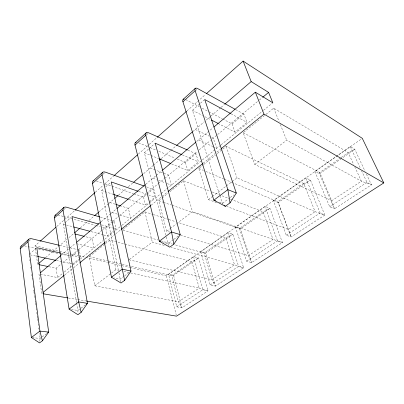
<?xml version="1.0" encoding="UTF-8"?>
<svg xmlns="http://www.w3.org/2000/svg" width="404" height="404" viewBox="0 0 404 404"><rect width="100%" height="100%" fill="white"/><g stroke="black" fill="none" stroke-linecap="round" stroke-linejoin="round"><path stroke-width="0.3" stroke-dasharray="2.02 1.52" d="M39.764 341.239L40.137 338.456L39.476 333.487M28.856 241.193L30.674 239.552M63.782 209.646L65.584 208.02M103.045 174.185L104.868 172.538M146.455 134.971L148.324 133.285M195.905 90.309L196.839 89.466M37.633 264.408L35.037 245.799L39.759 241.612M56.742 226.533L74.669 210.615M95.43 192.188L104.394 184.229M104.863 183.81L113.827 175.851M138.36 154.07L148.743 144.859M149.212 144.44L156.762 137.739M186.956 110.933L205.358 94.597M29.441 254.172L35.875 248.495M76.553 302.389L63.383 224.22L71.134 217.377M118.433 270.458L101.616 190.481L103.914 188.451M105.757 186.825L110.817 182.361M165.797 235.118L144.354 152.762L148.596 149.015M149.066 148.601L154.727 143.607M223.205 204.222L222.357 203.379L192.445 110.317L204.232 99.919M45.682 257.525L52.308 251.849M52.778 251.445L57.984 246.985M58.459 246.581L66.978 239.289M68.872 237.668L73.604 233.618M80.295 227.886L88.42 220.932M88.9 220.523L94.157 216.019M98.94 211.928L108.499 203.742M108.979 203.333L114.201 198.859M118.473 195.203L126.538 188.299M128.437 186.673L133.179 182.613M143.617 173.68L153.131 165.534M153.611 165.125L158.878 160.615M161.272 158.565L170.372 150.773M170.852 150.364L176.119 145.854M192.88 131.502L204.353 121.68M206.262 120.044L210.565 116.362M211.04 115.953L220.599 107.777M221.074 107.368L224.417 104.505M61.453 255.065L69.589 248.233M70.069 247.829L75.331 243.41M101.111 221.751L110.661 213.731M111.14 213.332L116.418 208.893M145.733 184.274L155.823 175.796M156.303 175.392L162.07 170.549M196.667 141.486L213.019 127.755M48.712 266.68L56.095 268.195L60.898 264.226M62.822 262.635L70.028 256.671M71.947 255.086L78.194 249.919M78.674 249.521L102.283 229.987M102.767 229.588L112.448 221.579M112.928 221.18L119.22 215.973M119.705 215.574L146.324 193.556M146.803 193.157L157.939 183.946M158.418 183.547L164.226 178.74M164.711 178.341L197.253 151.419M199.197 149.813L210.373 140.567M212.317 138.961L217.17 134.946M217.655 134.542L258.893 100.429M259.378 100.025L262.287 97.622M71.553 256.479L77.391 251.657M77.881 251.253L79.341 250.051L80.699 257.646L79.315 258.772M102.732 227.391L105.757 228.235L111.479 223.513M111.953 223.119L114.337 221.15L116.019 228.922L113.61 230.876M133.956 193.804L143.506 197.066L146.354 194.713M146.829 194.319L153.005 189.224L155.065 197.162L148.829 202.232M177.3 159.085L185.38 162.489L195.945 153.762L198.465 161.863L187.779 170.554L170.988 163.671M222.69 118.993L232.088 123.922L243.92 114.15L246.99 122.392L235.017 132.133L218.776 123.806M72.846 264.034L78.851 259.151M103.742 234.997L107.358 235.966L113.13 231.27M128.876 199.485L145.47 204.964L148.349 202.626M41.698 293.536L38.966 273.952L57.545 277.538L62.403 273.594M64.347 272.018L72.599 265.317M73.084 264.923L79.886 259.403M80.371 259.009L102.778 240.819M104.737 239.229L121.382 225.715M121.872 225.321L149.091 203.227M149.571 202.833L160.711 193.789M161.196 193.395L220.594 145.177M221.079 144.784L263.06 110.706M263.549 110.307L272.826 102.778M64.761 274.922L73.099 268.19M73.594 267.791L79.482 263.039M105.484 242.052L115.302 234.128M115.791 233.734L120.7 229.775M151.121 205.222L167.806 191.754M203.136 163.241L214.913 153.737M216.872 152.151L220.801 148.985M176.75 306.813L202.848 289.734L208.025 290.87L181.982 307.767L176.75 306.813L168.478 274.205L193.561 256.591L198.667 257.974L208.025 290.87L199.222 288.092L178.427 301.803L94.728 285.779L89.279 256.621L104.904 244.046M105.393 243.652L109.787 240.117L191.875 261.625L198.667 257.974L173.634 275.407L171.73 275.68L130.81 266.221M122.882 229.573L144.879 211.868L152.692 214.362M170.321 232.27L166.721 231.189L158.732 200.717L161.645 198.369M162.13 197.98L167.958 193.289M169.897 191.723L183.497 180.78L209.868 191.067M216.685 202.672L208.413 199.576L198.793 168.468L203.197 164.918M203.687 164.524L215.433 155.07M217.392 153.495L222.291 149.551M222.776 149.157L226.205 146.399L303.752 183.588L315.145 211.686L324.856 215.069L291.127 236.956L286.229 235.184L273.397 200.525L305.707 177.836L310.429 180.164L324.856 215.069L320.114 213.014L305.707 177.836M366.418 174.119L371.453 184.835L334.391 208.883L331.75 200.738L254.757 164.433L243.178 132.734L265.453 114.802M265.938 114.413L273.685 108.176L348.192 152.586L353.742 164.6M94.728 285.779L111.009 273.432M111.504 273.059L115.943 269.69L118.392 270.236M129.502 259.413L152.328 242.102L165.024 245.607M166.721 231.189L169.69 228.937M170.185 228.563L176.134 224.053M176.629 223.68L192.481 211.656L282.426 242.597L251.601 262.6L246.551 261.141L235.461 227.164L265.054 206.383L269.943 208.353L282.426 242.597L277.498 240.895L265.054 206.383M208.413 199.576L211.928 196.91M212.428 196.531L225.977 186.254M226.477 185.875L237.017 177.886L315.145 211.686L288.173 229.462L226.73 206.439M254.757 164.433L286.699 140.213L361.408 181.194L371.453 184.835L366.968 182.361L361.661 170.993M46.672 333.608L40.137 338.456L32.638 337.648M85.456 304.858L77.911 310.454L71.463 309.469M124.154 276.174L120.246 279.073L114.393 277.851M124.644 275.811L128.558 272.912M173.387 239.683L168.019 243.657L163.383 242.36M173.871 239.319L178.265 236.062M229.826 197.844L222.357 203.379L218.392 201.884M230.32 197.475L233.81 194.89M200.611 251.642L227.811 232.542L232.825 234.194L243.632 267.766L215.347 286.118L210.191 284.931L200.611 251.642L205.702 253.081L232.825 234.194L226.043 237.794L204.197 253.03L174.503 244.662M340.567 157.908L319.716 172.452L319.514 173.841L334.391 208.883L329.699 206.742L314.832 171.427L335.881 156.646M336.396 156.282L350.258 146.551L354.757 149.303L365.09 171.301M130.174 267.574L166.392 275.861L362.287 138.335M341.077 157.555L348.192 152.586L354.757 149.303L319.514 173.841L314.832 171.427M210.191 284.931L238.562 266.372L243.632 267.766L234.542 264.812L171.069 247.278M246.551 261.141L277.498 240.895M286.229 235.184L320.114 213.014M329.699 206.742L366.968 182.361M68.412 298.016L77.114 299.475M77.735 299.576L85.81 300.935M30.204 254.843L36.905 256.288M56.398 260.489L72.235 263.903M123.902 271.453L130.027 272.806M130.638 272.937L199.222 288.092L191.875 261.625L171.73 275.68L178.427 301.803L181.982 307.767L173.634 275.407L168.478 274.205M24.462 245.854L27.517 246.541M28.129 246.682L36.082 248.475M38.526 249.026L59.322 253.717M59.933 253.858L70.331 256.202M61.186 253.217L70.942 255.434M71.553 255.57L79.482 257.368M35.037 245.799L58.974 251.278M59.59 251.419L69.412 253.667M70.023 253.808L78.002 255.631M78.618 255.772L85.37 257.318M85.981 257.459L107.464 262.373M108.08 262.514L129.563 267.433M89.279 256.621L108.211 260.999M108.822 261.141L121.649 264.105M122.26 264.246L130.199 266.079M59.747 245.405L79.341 250.051M129.002 259.787L211.948 279.704L234.542 264.812L226.043 237.794L177.947 222.427M76.533 243.703L93.965 247.97L92.122 238.39L84.956 236.542M63.383 224.22L65.796 224.861M66.397 225.023L73.023 226.79M91.092 231.618L103.141 234.84M57.913 214.948L63.362 216.463M63.968 216.63L95.465 225.376M96.071 225.543L100.308 226.72M101.561 224.861L113.605 228.245M114.211 228.417L116.019 228.922M122.998 230.139L158.141 240.047M161.171 240.9L172.079 243.976M100.409 217.089L114.337 221.15M180.532 235.33L248.399 255.681L251.601 262.6L240.456 228.881L171.786 205.202M112.095 212.529L117.493 214.165M119.892 214.893L130.684 218.165L128.416 208.368L121.261 206.106M109.933 202.515L115.297 204.217M153.293 214.554L168.327 219.357M168.928 219.549L175.538 221.66M101.616 190.481L112.878 194.198M96.359 180.967L102.924 183.209M105.308 184.022L133.36 193.602M158.732 200.717L162.883 202.141M163.479 202.348L171.19 205M235.461 227.164L240.456 228.881L269.943 208.353L263.196 211.878L239.426 228.457L248.399 255.681L273.038 239.441L263.196 211.878L230.381 199.071M138.496 191.41L146.187 194.082M148.556 194.905L155.065 197.162M146.526 186.901L153.005 189.224M152.939 178.22L156.393 179.517M158.696 180.381L165.034 182.76M167.337 183.628L171.367 185.143L168.584 175.139L155.984 170.225M212.211 191.981L228.038 198.157M150.258 167.993L155.414 170.003M144.354 152.762L158.828 158.691M273.397 200.525L278.255 202.566L291.127 236.956L277.785 201.702L232.482 182.638M138.638 142.799L147.869 146.687M150.177 147.662L155.949 150.091M158.833 151.308L174.993 158.116M198.793 168.468L203.439 170.422M205.762 171.397L223.766 178.972M224.346 179.219L231.901 182.396M182.31 154.894L198.465 161.863M187.895 150.197L195.945 153.762M198.586 139.875L212.726 146.495M213.292 146.758L216.685 148.349L213.287 138.153L211.6 137.34M195.273 129.452L209.348 136.254M192.445 110.317L202.53 115.483M204.772 116.63L210.373 119.503M243.178 132.734L319.716 172.452L331.75 200.738L361.408 181.194L354.803 166.887M185.648 99.576L199.47 106.823M202.232 108.272L208.312 111.459M208.868 111.746L222.134 118.705M231.063 113.771L246.99 122.392M235.678 109.595L243.92 114.15M169.008 245.667L168.019 243.657L165.953 235.729M350.258 146.551L360.6 168.715M273.685 108.176L279.129 121.574M280.31 124.488L286.699 140.213M232.088 123.922L235.017 132.133M226.205 146.399L237.017 177.886M227.811 232.542L238.562 266.372M185.38 162.489L187.779 170.554M183.497 180.78L192.481 211.656M193.561 256.591L202.848 289.734M166.392 275.861L176.215 314.923M143.506 197.066L145.47 204.964M144.879 211.868L152.328 242.102M118.953 272.922L120.796 281.886M109.787 240.117L115.943 269.69M105.757 228.235L107.358 235.966M76.654 303.01L77.911 310.454L77.916 313.484M56.095 268.195L57.545 277.538M29.149 255.823L29.315 257.065M29.644 259.55L29.81 260.792M30.638 267.004L30.8 268.246M31.628 274.462L31.795 275.705M32.123 278.189L32.29 279.432M33.113 285.643L33.36 287.507M33.694 289.991L33.86 291.234M33.941 291.855L34.355 294.965M34.436 295.587L34.85 298.692M35.178 301.177L35.345 302.419M35.426 303.04L35.84 306.146M36.168 308.631L36.335 309.873M36.668 312.363L36.83 313.605M37.163 316.09L37.41 317.953M37.491 318.574L37.905 321.68M38.234 324.165L38.4 325.407M38.733 327.891L38.895 329.134M303.752 183.588L277.785 201.702L278.255 202.566L310.429 180.164L303.752 183.588M205.702 253.081L204.197 253.03L211.948 279.704L215.347 286.118L205.702 253.081"/><path stroke-width="0.61" d="M184.199 99.086A5.964 2.469 49.7 0 0 182.931 101.768L213.862 200.177L225.321 206.318L230.033 202.858L236.3 193.046L204.702 99.5L230.517 113.474M136.143 142.253A5.606 2.798 48.5 0 0 135.002 145.076L159.328 241.218L169.756 247.172L173.861 244.152L180.214 234.618L155.197 143.193L181.734 154.641M93.804 180.613A5.297 3.04 47.2 0 0 92.45 183.522L111.464 277.24L121.013 283.007L124.634 280.346L131.002 271.099L111.277 181.952L137.905 191.203M55.934 214.918A5.02 3.217 45.7 0 0 54.424 217.882L69.119 309.116L77.916 314.696L81.128 312.332L87.471 303.369L72.048 216.574L98.551 224.018M21.452 245.97A4.772 3.343 43.9 0 0 20.23 248.778L31.386 337.512L39.536 342.91L42.41 340.799L48.687 332.118L36.794 247.682L60.575 253.081M21.089 246.223L28.825 239.208M55.176 215.327L63.761 207.545M93.077 180.982L102.651 172.301M135.456 142.572L146.208 132.825M183.169 99.328L195.329 88.309M20.23 248.778L27.992 241.764A4.828 3.318 44.4 0 1 31.583 238.729L59.136 245.258M54.424 217.882L63.034 210.1A5.08 3.181 46.1 0 1 66.488 207.202L99.803 216.913M92.45 183.522L102.066 174.836A5.368 2.99 47.5 0 1 105.323 172.124L144.172 186.057M135.002 145.076L145.804 135.315A5.686 2.727 48.8 0 1 148.788 132.866L187.32 149.94M182.931 101.768L195.152 90.728A6.05 2.373 50 0 1 197.768 88.622L235.128 109.292M40.228 241.193L55.797 227.371M75.139 210.196L94.955 192.607M114.302 175.432L137.421 154.909M157.237 137.32L186.486 111.353M206.303 93.758L243.102 61.09L362.287 138.335L383.8 182.916L176.523 316.145L86.431 301.036M38.582 263.6L45.208 257.929M74.558 232.8L79.82 228.295M94.637 215.61L98.46 212.337M114.675 198.455L117.998 195.612M133.653 182.209L142.668 174.493M159.358 160.201L160.792 158.974M176.599 145.445L192.4 131.911M224.897 104.096L251.172 81.598L243.102 61.09M40.4 272.745L60.974 255.464M76.765 242.203L100.157 222.553M116.897 208.489L145.248 184.678M162.549 170.145L195.708 142.294M213.979 126.947L255.348 92.198L272.826 102.778L268.594 92.4L251.172 81.598M262.772 97.218L268.594 92.4M43.167 292.344L64.266 275.316M79.972 262.645L104.995 242.445M121.19 229.376L150.631 205.616M168.296 191.36L202.641 163.635M221.291 148.586L263.979 114.135L383.8 182.916M31.386 337.512L39.925 331.083L48.687 332.118L47.682 332.861M69.119 309.116L78.674 301.919L87.471 303.369L86.461 304.116M111.464 277.24L122.235 269.135L131.002 271.099M42.94 293.743L67.791 297.91M38.865 264.66L48.096 266.554M37.511 256.419L55.787 260.358M74.801 233.926L84.355 236.391M73.624 226.952L89.89 231.3M160.489 241.547L159.328 241.218L171.559 232.012L180.214 234.618M115.892 204.404L120.665 205.914M113.468 194.395L128.285 199.288M215.559 200.818L213.862 200.177L227.871 189.633L236.3 193.046M159.408 158.929L170.412 163.433M211.494 120.074L218.216 123.518M224.478 205.479L225.321 206.318M255.348 92.198L263.979 114.135M195.152 90.728L227.871 189.633L230.033 202.858M145.804 135.315L171.559 232.012L173.861 244.152M42.41 340.799L39.925 331.083L27.992 241.764M81.128 312.332L78.674 301.919L63.034 210.1M102.066 174.836L124.634 280.346"/></g></svg>
